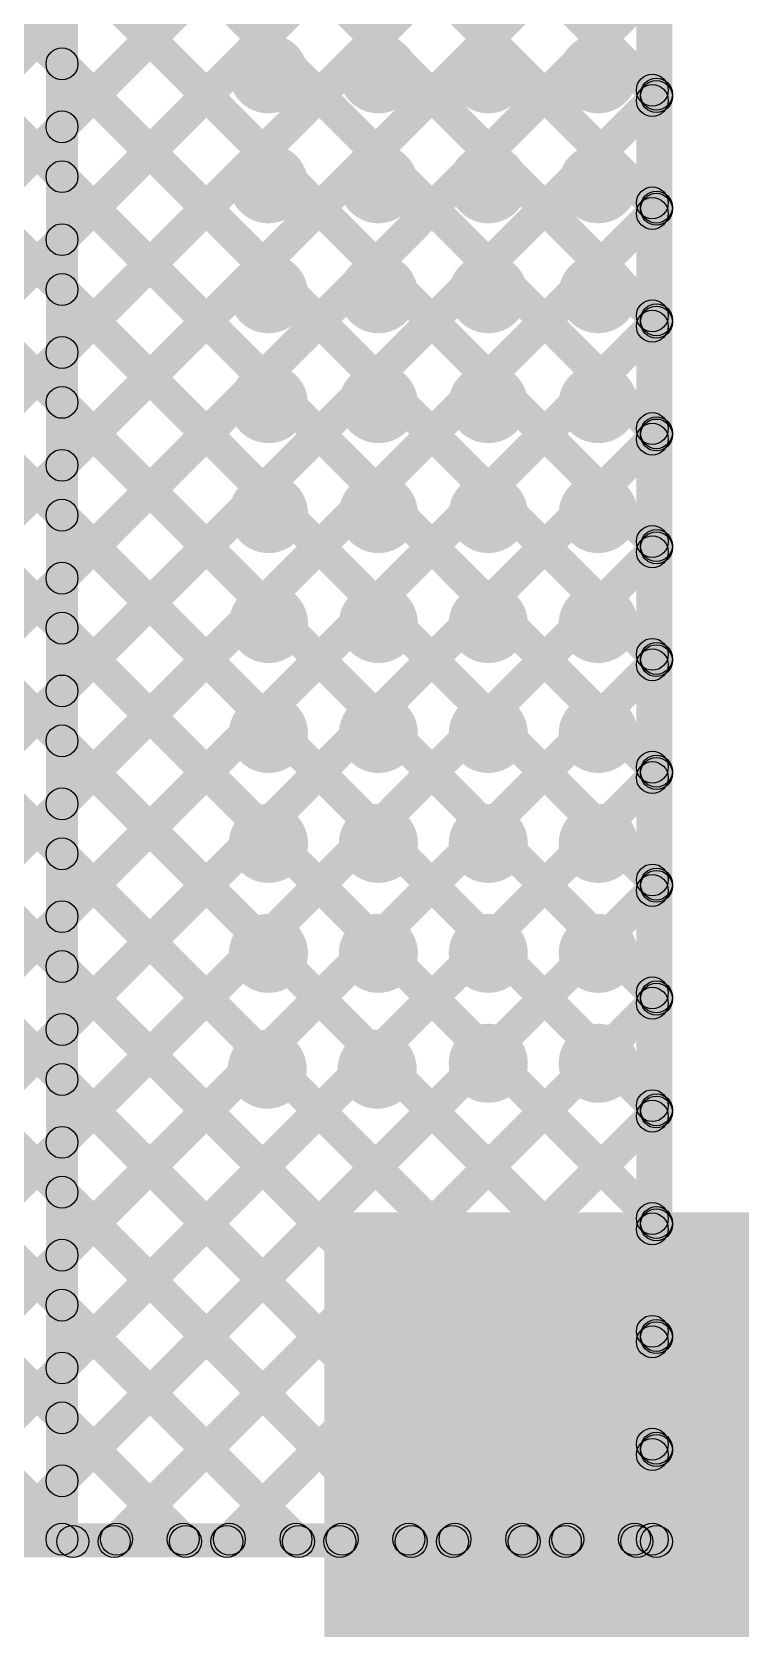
# Model space of a CAD drawing. Header units: millimetres. Extents: x -0.28 to 3.03, y -0.05 to 3.12.
# Drawn here: x 2.5525 to 2.7322, y 0.0264 to 0.4287 of the extents above; entities that cross this region are included whole.
import ezdxf

# ---------------------------------------------------------------- set-up
doc = ezdxf.new("R2010")
doc.units = ezdxf.units.MM
doc.header["$MEASUREMENT"] = 0
for name, color, linetype in [('BottomLayer', 5, 'Continuous'), ('BottomSolder', 6, 'Continuous'), ('PadHoleLayer', 156, 'Continuous'), ('TopLayer', 1, 'Continuous'), ('TopSolder', 216, 'Continuous'), ('ViaHoleLayer', 16, 'Continuous')]:
    doc.layers.add(name, color=color, linetype=linetype)

msp = doc.modelspace()

# ---------------------------------------------------------------- hatches: boundary and pattern name
at = {"layer": 'BottomLayer'}
for points in [[(2.712, 0.0509), (2.704, 0.0509), (2.704, 3.09961), (2.712, 3.09961)], [(2.564, 0.0509), (2.556, 0.0509), (2.556, 0.907), (2.564, 0.907)], [(2.55717, 0.55929), (2.56283, 0.56495), (2.71083, 0.41695), (2.70517, 0.41129)], [(2.56283, 0.4021), (2.55717, 0.40776), (2.70517, 0.55576), (2.71083, 0.5501)], [(2.55717, 0.53101), (2.56283, 0.53667), (2.71083, 0.38866), (2.70517, 0.38301)], [(2.56283, 0.37382), (2.55717, 0.37947), (2.70517, 0.52747), (2.71083, 0.52182)], [(2.55717, 0.50272), (2.56283, 0.50838), (2.71083, 0.36038), (2.70517, 0.35472)], [(2.56283, 0.34553), (2.55717, 0.35119), (2.70517, 0.49919), (2.71083, 0.49353)], [(2.55717, 0.47444), (2.56283, 0.4801), (2.71083, 0.3321), (2.70517, 0.32644)], [(2.56283, 0.31725), (2.55717, 0.3229), (2.70517, 0.4709), (2.71083, 0.46525)], [(2.55717, 0.44616), (2.56283, 0.45181), (2.71083, 0.30381), (2.70517, 0.29815)], [(2.56283, 0.28896), (2.55717, 0.29462), (2.70517, 0.44262), (2.71083, 0.43696)], [(2.55717, 0.41787), (2.56283, 0.42353), (2.71083, 0.27553), (2.70517, 0.26987)], [(2.56283, 0.26068), (2.55717, 0.26633), (2.70517, 0.41434), (2.71083, 0.40868)], [(2.55717, 0.38959), (2.56283, 0.39524), (2.71083, 0.24724), (2.70517, 0.24159)], [(2.56283, 0.23239), (2.55717, 0.23805), (2.70517, 0.38605), (2.71083, 0.38039)], [(2.55717, 0.3613), (2.56283, 0.36696), (2.71083, 0.21896), (2.70517, 0.2133)], [(2.56283, 0.20411), (2.55717, 0.20977), (2.70517, 0.35777), (2.71083, 0.35211)], [(2.55717, 0.33302), (2.56283, 0.33867), (2.71083, 0.19067), (2.70517, 0.18502)], [(2.56283, 0.17583), (2.55717, 0.18148), (2.70517, 0.32948), (2.71083, 0.32383)], [(2.55717, 0.30473), (2.56283, 0.31039), (2.71083, 0.16239), (2.70517, 0.15673)], [(2.56283, 0.14754), (2.55717, 0.1532), (2.70517, 0.3012), (2.71083, 0.29554)], [(2.55717, 0.27645), (2.56283, 0.28211), (2.71083, 0.13411), (2.70517, 0.12845)], [(2.56283, 0.11926), (2.55717, 0.12491), (2.70517, 0.27291), (2.71083, 0.26726)], [(2.55717, 0.24817), (2.56283, 0.25382), (2.71083, 0.10582), (2.70517, 0.10016)], [(2.56283, 0.09097), (2.55717, 0.09663), (2.70517, 0.24463), (2.71083, 0.23897)], [(2.55717, 0.21988), (2.56283, 0.22554), (2.71083, 0.07754), (2.70517, 0.07188)], [(2.56283, 0.06269), (2.55717, 0.06834), (2.70517, 0.21635), (2.71083, 0.21069)], [(2.55717, 0.1916), (2.56283, 0.19725), (2.70635, 0.05373), (2.70069, 0.04808)], [(2.5765, 0.04808), (2.57084, 0.05373), (2.70517, 0.18806), (2.71083, 0.1824)], [(2.55717, 0.16331), (2.56283, 0.16897), (2.67807, 0.05373), (2.67241, 0.04808)], [(2.60479, 0.04808), (2.59913, 0.05373), (2.70517, 0.15978), (2.71083, 0.15412)], [(2.55717, 0.13503), (2.56283, 0.14069), (2.64978, 0.05373), (2.64413, 0.04808)], [(2.63307, 0.04808), (2.62741, 0.05373), (2.70517, 0.13149), (2.71083, 0.12584)], [(2.72821, 0.03039), (2.62979, 0.03039), (2.62979, 0.12882), (2.72821, 0.12882)], [(2.55717, 0.10675), (2.56283, 0.1124), (2.6215, 0.05373), (2.61584, 0.04808)], [(2.66135, 0.04808), (2.6557, 0.05373), (2.70517, 0.10321), (2.71083, 0.09755)], [(2.55717, 0.07846), (2.56283, 0.08412), (2.59321, 0.05373), (2.58756, 0.04808)], [(2.68964, 0.04808), (2.68398, 0.05373), (2.70517, 0.07492), (2.71083, 0.06927)], [(2.56, 0.0469), (2.56, 0.0549), (2.708, 0.0549), (2.708, 0.0469)]]:
    msp.add_hatch(color=5, dxfattribs=at).paths.add_polyline_path(points)
h = msp.add_hatch(color=5, dxfattribs=at)
edge = h.paths.add_edge_path()
edge.add_arc((2.61176, 0.41821), 0.00886, 0, 360)
h = msp.add_hatch(color=5, dxfattribs=at)
edge = h.paths.add_edge_path()
edge.add_arc((2.63932, 0.41821), 0.00886, 0, 360)
h = msp.add_hatch(color=5, dxfattribs=at)
edge = h.paths.add_edge_path()
edge.add_arc((2.66687, 0.41821), 0.00886, 0, 360)
h = msp.add_hatch(color=5, dxfattribs=at)
edge = h.paths.add_edge_path()
edge.add_arc((2.69443, 0.41821), 0.00886, 0, 360)
h = msp.add_hatch(color=5, dxfattribs=at)
edge = h.paths.add_edge_path()
edge.add_arc((2.56, 0.4207), 0.004, 0, 360)
h = msp.add_hatch(color=5, dxfattribs=at)
edge = h.paths.add_edge_path()
edge.add_arc((2.708, 0.41412), 0.004, 0, 360)
h = msp.add_hatch(color=5, dxfattribs=at)
edge = h.paths.add_edge_path()
edge.add_arc((2.708, 0.41151), 0.004, 0, 360)
h = msp.add_hatch(color=5, dxfattribs=at)
edge = h.paths.add_edge_path()
edge.add_arc((2.56, 0.40493), 0.004, 0, 360)
h = msp.add_hatch(color=5, dxfattribs=at)
edge = h.paths.add_edge_path()
edge.add_arc((2.61176, 0.39065), 0.00886, 0, 360)
h = msp.add_hatch(color=5, dxfattribs=at)
edge = h.paths.add_edge_path()
edge.add_arc((2.63932, 0.39065), 0.00886, 0, 360)
h = msp.add_hatch(color=5, dxfattribs=at)
edge = h.paths.add_edge_path()
edge.add_arc((2.66687, 0.39065), 0.00886, 0, 360)
h = msp.add_hatch(color=5, dxfattribs=at)
edge = h.paths.add_edge_path()
edge.add_arc((2.69443, 0.39065), 0.00886, 0, 360)
h = msp.add_hatch(color=5, dxfattribs=at)
edge = h.paths.add_edge_path()
edge.add_arc((2.56, 0.39242), 0.004, 0, 360)
h = msp.add_hatch(color=5, dxfattribs=at)
edge = h.paths.add_edge_path()
edge.add_arc((2.708, 0.38584), 0.004, 0, 360)
h = msp.add_hatch(color=5, dxfattribs=at)
edge = h.paths.add_edge_path()
edge.add_arc((2.708, 0.38322), 0.004, 0, 360)
h = msp.add_hatch(color=5, dxfattribs=at)
edge = h.paths.add_edge_path()
edge.add_arc((2.56, 0.37664), 0.004, 0, 360)
h = msp.add_hatch(color=5, dxfattribs=at)
edge = h.paths.add_edge_path()
edge.add_arc((2.61176, 0.36309), 0.00886, 0, 360)
h = msp.add_hatch(color=5, dxfattribs=at)
edge = h.paths.add_edge_path()
edge.add_arc((2.63932, 0.36309), 0.00886, 0, 360)
h = msp.add_hatch(color=5, dxfattribs=at)
edge = h.paths.add_edge_path()
edge.add_arc((2.66687, 0.36309), 0.00886, 0, 360)
h = msp.add_hatch(color=5, dxfattribs=at)
edge = h.paths.add_edge_path()
edge.add_arc((2.69443, 0.36309), 0.00886, 0, 360)
h = msp.add_hatch(color=5, dxfattribs=at)
edge = h.paths.add_edge_path()
edge.add_arc((2.56, 0.36413), 0.004, 0, 360)
h = msp.add_hatch(color=5, dxfattribs=at)
edge = h.paths.add_edge_path()
edge.add_arc((2.708, 0.35755), 0.004, 0, 360)
h = msp.add_hatch(color=5, dxfattribs=at)
edge = h.paths.add_edge_path()
edge.add_arc((2.708, 0.35494), 0.004, 0, 360)
h = msp.add_hatch(color=5, dxfattribs=at)
edge = h.paths.add_edge_path()
edge.add_arc((2.56, 0.34836), 0.004, 0, 360)
h = msp.add_hatch(color=5, dxfattribs=at)
edge = h.paths.add_edge_path()
edge.add_arc((2.61176, 0.33554), 0.00886, 0, 360)
h = msp.add_hatch(color=5, dxfattribs=at)
edge = h.paths.add_edge_path()
edge.add_arc((2.63932, 0.33554), 0.00886, 0, 360)
h = msp.add_hatch(color=5, dxfattribs=at)
edge = h.paths.add_edge_path()
edge.add_arc((2.66687, 0.33554), 0.00886, 0, 360)
h = msp.add_hatch(color=5, dxfattribs=at)
edge = h.paths.add_edge_path()
edge.add_arc((2.69443, 0.33554), 0.00886, 0, 360)
h = msp.add_hatch(color=5, dxfattribs=at)
edge = h.paths.add_edge_path()
edge.add_arc((2.56, 0.33585), 0.004, 0, 360)
h = msp.add_hatch(color=5, dxfattribs=at)
edge = h.paths.add_edge_path()
edge.add_arc((2.708, 0.32927), 0.004, 0, 360)
h = msp.add_hatch(color=5, dxfattribs=at)
edge = h.paths.add_edge_path()
edge.add_arc((2.708, 0.32665), 0.004, 0, 360)
h = msp.add_hatch(color=5, dxfattribs=at)
edge = h.paths.add_edge_path()
edge.add_arc((2.56, 0.32007), 0.004, 0, 360)
h = msp.add_hatch(color=5, dxfattribs=at)
edge = h.paths.add_edge_path()
edge.add_arc((2.61176, 0.30798), 0.00886, 0, 360)
h = msp.add_hatch(color=5, dxfattribs=at)
edge = h.paths.add_edge_path()
edge.add_arc((2.63932, 0.30798), 0.00886, 0, 360)
h = msp.add_hatch(color=5, dxfattribs=at)
edge = h.paths.add_edge_path()
edge.add_arc((2.66687, 0.30798), 0.00886, 0, 360)
h = msp.add_hatch(color=5, dxfattribs=at)
edge = h.paths.add_edge_path()
edge.add_arc((2.69443, 0.30798), 0.00886, 0, 360)
h = msp.add_hatch(color=5, dxfattribs=at)
edge = h.paths.add_edge_path()
edge.add_arc((2.56, 0.30756), 0.004, 0, 360)
h = msp.add_hatch(color=5, dxfattribs=at)
edge = h.paths.add_edge_path()
edge.add_arc((2.708, 0.30098), 0.004, 0, 360)
h = msp.add_hatch(color=5, dxfattribs=at)
edge = h.paths.add_edge_path()
edge.add_arc((2.708, 0.29837), 0.004, 0, 360)
h = msp.add_hatch(color=5, dxfattribs=at)
edge = h.paths.add_edge_path()
edge.add_arc((2.56, 0.29179), 0.004, 0, 360)
h = msp.add_hatch(color=5, dxfattribs=at)
edge = h.paths.add_edge_path()
edge.add_arc((2.61176, 0.28042), 0.00886, 0, 360)
h = msp.add_hatch(color=5, dxfattribs=at)
edge = h.paths.add_edge_path()
edge.add_arc((2.63932, 0.28042), 0.00886, 0, 360)
h = msp.add_hatch(color=5, dxfattribs=at)
edge = h.paths.add_edge_path()
edge.add_arc((2.66687, 0.28042), 0.00886, 0, 360)
h = msp.add_hatch(color=5, dxfattribs=at)
edge = h.paths.add_edge_path()
edge.add_arc((2.69443, 0.28042), 0.00886, 0, 360)
h = msp.add_hatch(color=5, dxfattribs=at)
edge = h.paths.add_edge_path()
edge.add_arc((2.56, 0.27928), 0.004, 0, 360)
h = msp.add_hatch(color=5, dxfattribs=at)
edge = h.paths.add_edge_path()
edge.add_arc((2.708, 0.2727), 0.004, 0, 360)
h = msp.add_hatch(color=5, dxfattribs=at)
edge = h.paths.add_edge_path()
edge.add_arc((2.708, 0.27009), 0.004, 0, 360)
h = msp.add_hatch(color=5, dxfattribs=at)
edge = h.paths.add_edge_path()
edge.add_arc((2.56, 0.26351), 0.004, 0, 360)
h = msp.add_hatch(color=5, dxfattribs=at)
edge = h.paths.add_edge_path()
edge.add_arc((2.61176, 0.25286), 0.00886, 0, 360)
h = msp.add_hatch(color=5, dxfattribs=at)
edge = h.paths.add_edge_path()
edge.add_arc((2.63932, 0.25286), 0.00886, 0, 360)
h = msp.add_hatch(color=5, dxfattribs=at)
edge = h.paths.add_edge_path()
edge.add_arc((2.66687, 0.25286), 0.00886, 0, 360)
h = msp.add_hatch(color=5, dxfattribs=at)
edge = h.paths.add_edge_path()
edge.add_arc((2.69443, 0.25286), 0.00886, 0, 360)
h = msp.add_hatch(color=5, dxfattribs=at)
edge = h.paths.add_edge_path()
edge.add_arc((2.56, 0.25099), 0.004, 0, 360)
h = msp.add_hatch(color=5, dxfattribs=at)
edge = h.paths.add_edge_path()
edge.add_arc((2.708, 0.24441), 0.004, 0, 360)
h = msp.add_hatch(color=5, dxfattribs=at)
edge = h.paths.add_edge_path()
edge.add_arc((2.708, 0.2418), 0.004, 0, 360)
h = msp.add_hatch(color=5, dxfattribs=at)
edge = h.paths.add_edge_path()
edge.add_arc((2.56, 0.23522), 0.004, 0, 360)
h = msp.add_hatch(color=5, dxfattribs=at)
edge = h.paths.add_edge_path()
edge.add_arc((2.61176, 0.2253), 0.00886, 0, 360)
h = msp.add_hatch(color=5, dxfattribs=at)
edge = h.paths.add_edge_path()
edge.add_arc((2.63932, 0.2253), 0.00886, 0, 360)
h = msp.add_hatch(color=5, dxfattribs=at)
edge = h.paths.add_edge_path()
edge.add_arc((2.66687, 0.2253), 0.00886, 0, 360)
h = msp.add_hatch(color=5, dxfattribs=at)
edge = h.paths.add_edge_path()
edge.add_arc((2.69443, 0.2253), 0.00886, 0, 360)
h = msp.add_hatch(color=5, dxfattribs=at)
edge = h.paths.add_edge_path()
edge.add_arc((2.56, 0.22271), 0.004, 0, 360)
h = msp.add_hatch(color=5, dxfattribs=at)
edge = h.paths.add_edge_path()
edge.add_arc((2.708, 0.21613), 0.004, 0, 360)
h = msp.add_hatch(color=5, dxfattribs=at)
edge = h.paths.add_edge_path()
edge.add_arc((2.708, 0.21352), 0.004, 0, 360)
h = msp.add_hatch(color=5, dxfattribs=at)
edge = h.paths.add_edge_path()
edge.add_arc((2.56, 0.20694), 0.004, 0, 360)
h = msp.add_hatch(color=5, dxfattribs=at)
edge = h.paths.add_edge_path()
edge.add_arc((2.61176, 0.19774), 0.00886, 0, 360)
h = msp.add_hatch(color=5, dxfattribs=at)
edge = h.paths.add_edge_path()
edge.add_arc((2.63932, 0.19774), 0.00886, 0, 360)
h = msp.add_hatch(color=5, dxfattribs=at)
edge = h.paths.add_edge_path()
edge.add_arc((2.66687, 0.19774), 0.00886, 0, 360)
h = msp.add_hatch(color=5, dxfattribs=at)
edge = h.paths.add_edge_path()
edge.add_arc((2.69443, 0.19774), 0.00886, 0, 360)
h = msp.add_hatch(color=5, dxfattribs=at)
edge = h.paths.add_edge_path()
edge.add_arc((2.56, 0.19442), 0.004, 0, 360)
h = msp.add_hatch(color=5, dxfattribs=at)
edge = h.paths.add_edge_path()
edge.add_arc((2.708, 0.18785), 0.004, 0, 360)
h = msp.add_hatch(color=5, dxfattribs=at)
edge = h.paths.add_edge_path()
edge.add_arc((2.708, 0.18523), 0.004, 0, 360)
h = msp.add_hatch(color=5, dxfattribs=at)
edge = h.paths.add_edge_path()
edge.add_arc((2.56, 0.17865), 0.004, 0, 360)
h = msp.add_hatch(color=5, dxfattribs=at)
edge = h.paths.add_edge_path()
edge.add_arc((2.61146, 0.1687), 0.00886, 0, 360)
h = msp.add_hatch(color=5, dxfattribs=at)
edge = h.paths.add_edge_path()
edge.add_arc((2.63902, 0.1687), 0.00886, 0, 360)
h = msp.add_hatch(color=5, dxfattribs=at)
edge = h.paths.add_edge_path()
edge.add_arc((2.66687, 0.17018), 0.00886, 0, 360)
h = msp.add_hatch(color=5, dxfattribs=at)
edge = h.paths.add_edge_path()
edge.add_arc((2.69443, 0.17018), 0.00886, 0, 360)
h = msp.add_hatch(color=5, dxfattribs=at)
edge = h.paths.add_edge_path()
edge.add_arc((2.56, 0.16614), 0.004, 0, 360)
h = msp.add_hatch(color=5, dxfattribs=at)
edge = h.paths.add_edge_path()
edge.add_arc((2.708, 0.15956), 0.004, 0, 360)
h = msp.add_hatch(color=5, dxfattribs=at)
edge = h.paths.add_edge_path()
edge.add_arc((2.708, 0.15695), 0.004, 0, 360)
h = msp.add_hatch(color=5, dxfattribs=at)
edge = h.paths.add_edge_path()
edge.add_arc((2.56, 0.15037), 0.004, 0, 360)
h = msp.add_hatch(color=5, dxfattribs=at)
edge = h.paths.add_edge_path()
edge.add_arc((2.56, 0.13786), 0.004, 0, 360)
h = msp.add_hatch(color=5, dxfattribs=at)
edge = h.paths.add_edge_path()
edge.add_arc((2.708, 0.13128), 0.004, 0, 360)
h = msp.add_hatch(color=5, dxfattribs=at)
edge = h.paths.add_edge_path()
edge.add_arc((2.708, 0.12866), 0.004, 0, 360)
h = msp.add_hatch(color=5, dxfattribs=at)
edge = h.paths.add_edge_path()
edge.add_arc((2.56, 0.12208), 0.004, 0, 360)
h = msp.add_hatch(color=5, dxfattribs=at)
edge = h.paths.add_edge_path()
edge.add_arc((2.56, 0.10957), 0.004, 0, 360)
h = msp.add_hatch(color=5, dxfattribs=at)
edge = h.paths.add_edge_path()
edge.add_arc((2.708, 0.10299), 0.004, 0, 360)
h = msp.add_hatch(color=5, dxfattribs=at)
edge = h.paths.add_edge_path()
edge.add_arc((2.708, 0.10038), 0.004, 0, 360)
h = msp.add_hatch(color=5, dxfattribs=at)
edge = h.paths.add_edge_path()
edge.add_arc((2.56, 0.0938), 0.004, 0, 360)
h = msp.add_hatch(color=5, dxfattribs=at)
edge = h.paths.add_edge_path()
edge.add_arc((2.56, 0.08129), 0.004, 0, 360)
h = msp.add_hatch(color=5, dxfattribs=at)
edge = h.paths.add_edge_path()
edge.add_arc((2.708, 0.07471), 0.004, 0, 360)
h = msp.add_hatch(color=5, dxfattribs=at)
edge = h.paths.add_edge_path()
edge.add_arc((2.708, 0.0721), 0.004, 0, 360)
h = msp.add_hatch(color=5, dxfattribs=at)
edge = h.paths.add_edge_path()
edge.add_arc((2.56, 0.06552), 0.004, 0, 360)
h = msp.add_hatch(color=5, dxfattribs=at)
edge = h.paths.add_edge_path()
edge.add_arc((2.56, 0.0509), 0.004, 0, 360)
h = msp.add_hatch(color=5, dxfattribs=at)
edge = h.paths.add_edge_path()
edge.add_arc((2.56, 0.0509), 0.004, 0, 360)
h = msp.add_hatch(color=5, dxfattribs=at)
edge = h.paths.add_edge_path()
edge.add_arc((2.57367, 0.0509), 0.004, 0, 360)
h = msp.add_hatch(color=5, dxfattribs=at)
edge = h.paths.add_edge_path()
edge.add_arc((2.59039, 0.0509), 0.004, 0, 360)
h = msp.add_hatch(color=5, dxfattribs=at)
edge = h.paths.add_edge_path()
edge.add_arc((2.60196, 0.0509), 0.004, 0, 360)
h = msp.add_hatch(color=5, dxfattribs=at)
edge = h.paths.add_edge_path()
edge.add_arc((2.61867, 0.0509), 0.004, 0, 360)
h = msp.add_hatch(color=5, dxfattribs=at)
edge = h.paths.add_edge_path()
edge.add_arc((2.63024, 0.0509), 0.004, 0, 360)
h = msp.add_hatch(color=5, dxfattribs=at)
edge = h.paths.add_edge_path()
edge.add_arc((2.64695, 0.0509), 0.004, 0, 360)
h = msp.add_hatch(color=5, dxfattribs=at)
edge = h.paths.add_edge_path()
edge.add_arc((2.65853, 0.0509), 0.004, 0, 360)
h = msp.add_hatch(color=5, dxfattribs=at)
edge = h.paths.add_edge_path()
edge.add_arc((2.67524, 0.0509), 0.004, 0, 360)
h = msp.add_hatch(color=5, dxfattribs=at)
edge = h.paths.add_edge_path()
edge.add_arc((2.68681, 0.0509), 0.004, 0, 360)
h = msp.add_hatch(color=5, dxfattribs=at)
edge = h.paths.add_edge_path()
edge.add_arc((2.70352, 0.0509), 0.004, 0, 360)
h = msp.add_hatch(color=5, dxfattribs=at)
edge = h.paths.add_edge_path()
edge.add_arc((2.708, 0.0509), 0.004, 0, 360)
h = msp.add_hatch(color=5, dxfattribs=at)
edge = h.paths.add_edge_path()
edge.add_arc((2.708, 0.0509), 0.004, 0, 360)
at = {"layer": 'BottomSolder'}
h = msp.add_hatch(color=6, dxfattribs=at)
edge = h.paths.add_edge_path()
edge.add_arc((2.61176, 0.41821), 0.00991, 0, 360)
h = msp.add_hatch(color=6, dxfattribs=at)
edge = h.paths.add_edge_path()
edge.add_arc((2.63932, 0.41821), 0.00991, 0, 360)
h = msp.add_hatch(color=6, dxfattribs=at)
edge = h.paths.add_edge_path()
edge.add_arc((2.66687, 0.41821), 0.00991, 0, 360)
h = msp.add_hatch(color=6, dxfattribs=at)
edge = h.paths.add_edge_path()
edge.add_arc((2.69443, 0.41821), 0.00991, 0, 360)
h = msp.add_hatch(color=6, dxfattribs=at)
edge = h.paths.add_edge_path()
edge.add_arc((2.61176, 0.39065), 0.00991, 0, 360)
h = msp.add_hatch(color=6, dxfattribs=at)
edge = h.paths.add_edge_path()
edge.add_arc((2.63932, 0.39065), 0.00991, 0, 360)
h = msp.add_hatch(color=6, dxfattribs=at)
edge = h.paths.add_edge_path()
edge.add_arc((2.66687, 0.39065), 0.00991, 0, 360)
h = msp.add_hatch(color=6, dxfattribs=at)
edge = h.paths.add_edge_path()
edge.add_arc((2.69443, 0.39065), 0.00991, 0, 360)
h = msp.add_hatch(color=6, dxfattribs=at)
edge = h.paths.add_edge_path()
edge.add_arc((2.61176, 0.36309), 0.00991, 0, 360)
h = msp.add_hatch(color=6, dxfattribs=at)
edge = h.paths.add_edge_path()
edge.add_arc((2.63932, 0.36309), 0.00991, 0, 360)
h = msp.add_hatch(color=6, dxfattribs=at)
edge = h.paths.add_edge_path()
edge.add_arc((2.66687, 0.36309), 0.00991, 0, 360)
h = msp.add_hatch(color=6, dxfattribs=at)
edge = h.paths.add_edge_path()
edge.add_arc((2.69443, 0.36309), 0.00991, 0, 360)
h = msp.add_hatch(color=6, dxfattribs=at)
edge = h.paths.add_edge_path()
edge.add_arc((2.61176, 0.33554), 0.00991, 0, 360)
h = msp.add_hatch(color=6, dxfattribs=at)
edge = h.paths.add_edge_path()
edge.add_arc((2.63932, 0.33554), 0.00991, 0, 360)
h = msp.add_hatch(color=6, dxfattribs=at)
edge = h.paths.add_edge_path()
edge.add_arc((2.66687, 0.33554), 0.00991, 0, 360)
h = msp.add_hatch(color=6, dxfattribs=at)
edge = h.paths.add_edge_path()
edge.add_arc((2.69443, 0.33554), 0.00991, 0, 360)
h = msp.add_hatch(color=6, dxfattribs=at)
edge = h.paths.add_edge_path()
edge.add_arc((2.61176, 0.30798), 0.00991, 0, 360)
h = msp.add_hatch(color=6, dxfattribs=at)
edge = h.paths.add_edge_path()
edge.add_arc((2.63932, 0.30798), 0.00991, 0, 360)
h = msp.add_hatch(color=6, dxfattribs=at)
edge = h.paths.add_edge_path()
edge.add_arc((2.66687, 0.30798), 0.00991, 0, 360)
h = msp.add_hatch(color=6, dxfattribs=at)
edge = h.paths.add_edge_path()
edge.add_arc((2.69443, 0.30798), 0.00991, 0, 360)
h = msp.add_hatch(color=6, dxfattribs=at)
edge = h.paths.add_edge_path()
edge.add_arc((2.61176, 0.28042), 0.00991, 0, 360)
h = msp.add_hatch(color=6, dxfattribs=at)
edge = h.paths.add_edge_path()
edge.add_arc((2.63932, 0.28042), 0.00991, 0, 360)
h = msp.add_hatch(color=6, dxfattribs=at)
edge = h.paths.add_edge_path()
edge.add_arc((2.66687, 0.28042), 0.00991, 0, 360)
h = msp.add_hatch(color=6, dxfattribs=at)
edge = h.paths.add_edge_path()
edge.add_arc((2.69443, 0.28042), 0.00991, 0, 360)
h = msp.add_hatch(color=6, dxfattribs=at)
edge = h.paths.add_edge_path()
edge.add_arc((2.61176, 0.25286), 0.00991, 0, 360)
h = msp.add_hatch(color=6, dxfattribs=at)
edge = h.paths.add_edge_path()
edge.add_arc((2.63932, 0.25286), 0.00991, 0, 360)
h = msp.add_hatch(color=6, dxfattribs=at)
edge = h.paths.add_edge_path()
edge.add_arc((2.66687, 0.25286), 0.00991, 0, 360)
h = msp.add_hatch(color=6, dxfattribs=at)
edge = h.paths.add_edge_path()
edge.add_arc((2.69443, 0.25286), 0.00991, 0, 360)
h = msp.add_hatch(color=6, dxfattribs=at)
edge = h.paths.add_edge_path()
edge.add_arc((2.61176, 0.2253), 0.00991, 0, 360)
h = msp.add_hatch(color=6, dxfattribs=at)
edge = h.paths.add_edge_path()
edge.add_arc((2.63932, 0.2253), 0.00991, 0, 360)
h = msp.add_hatch(color=6, dxfattribs=at)
edge = h.paths.add_edge_path()
edge.add_arc((2.66687, 0.2253), 0.00991, 0, 360)
h = msp.add_hatch(color=6, dxfattribs=at)
edge = h.paths.add_edge_path()
edge.add_arc((2.69443, 0.2253), 0.00991, 0, 360)
h = msp.add_hatch(color=6, dxfattribs=at)
edge = h.paths.add_edge_path()
edge.add_arc((2.61176, 0.19774), 0.00991, 0, 360)
h = msp.add_hatch(color=6, dxfattribs=at)
edge = h.paths.add_edge_path()
edge.add_arc((2.63932, 0.19774), 0.00991, 0, 360)
h = msp.add_hatch(color=6, dxfattribs=at)
edge = h.paths.add_edge_path()
edge.add_arc((2.66687, 0.19774), 0.00991, 0, 360)
h = msp.add_hatch(color=6, dxfattribs=at)
edge = h.paths.add_edge_path()
edge.add_arc((2.69443, 0.19774), 0.00991, 0, 360)
h = msp.add_hatch(color=6, dxfattribs=at)
edge = h.paths.add_edge_path()
edge.add_arc((2.61146, 0.1687), 0.00991, 0, 360)
h = msp.add_hatch(color=6, dxfattribs=at)
edge = h.paths.add_edge_path()
edge.add_arc((2.63902, 0.1687), 0.00991, 0, 360)
h = msp.add_hatch(color=6, dxfattribs=at)
edge = h.paths.add_edge_path()
edge.add_arc((2.66687, 0.17018), 0.00991, 0, 360)
h = msp.add_hatch(color=6, dxfattribs=at)
edge = h.paths.add_edge_path()
edge.add_arc((2.69443, 0.17018), 0.00991, 0, 360)
msp.add_hatch(color=6, dxfattribs=at).paths.add_polyline_path([(2.73221, 0.02639), (2.62579, 0.02639), (2.62579, 0.13282), (2.73221, 0.13282)])
at = {"layer": 'PadHoleLayer'}
h = msp.add_hatch(color=156, dxfattribs=at)
edge = h.paths.add_edge_path()
edge.add_arc((2.679, 0.07961), 0.04528, 0, 360)
at = {"layer": 'TopLayer'}
for points in [[(2.70502, 3.099), (2.71302, 3.099), (2.71302, 0.0503), (2.70502, 0.0503)], [(2.25517, 0.80472), (2.26083, 0.81038), (2.71185, 0.35936), (2.7062, 0.3537)], [(2.29851, 0.78967), (2.30417, 0.79533), (2.71185, 0.38764), (2.7062, 0.38198)], [(2.32929, 0.78717), (2.33495, 0.79283), (2.71185, 0.41592), (2.7062, 0.41027)], [(2.25517, 0.77644), (2.26083, 0.7821), (2.71185, 0.33107), (2.7062, 0.32542)], [(2.03417, 0.77117), (2.03982, 0.77683), (2.71185, 0.1048), (2.7062, 0.09914)], [(2.06245, 0.77117), (2.06811, 0.77683), (2.71185, 0.13308), (2.7062, 0.12742)], [(2.09073, 0.77117), (2.09639, 0.77683), (2.71185, 0.16137), (2.7062, 0.15571)], [(2.02541, 0.75165), (2.03106, 0.7573), (2.71185, 0.07651), (2.7062, 0.07086)], [(2.25517, 0.74816), (2.26083, 0.75381), (2.71185, 0.30279), (2.7062, 0.29713)], [(2.01417, 0.7346), (2.01983, 0.74025), (2.70695, 0.05313), (2.7013, 0.04747)], [(1.90496, 0.73067), (1.91062, 0.73633), (2.59382, 0.05313), (2.58816, 0.04747)], [(1.93325, 0.73067), (1.9389, 0.73633), (2.6221, 0.05313), (2.61645, 0.04747)], [(1.96153, 0.73067), (1.96719, 0.73633), (2.65039, 0.05313), (2.64473, 0.04747)], [(1.98981, 0.73067), (1.99547, 0.73633), (2.67867, 0.05313), (2.67302, 0.04747)], [(2.16078, 0.72941), (2.16643, 0.73507), (2.71185, 0.18965), (2.7062, 0.18399)], [(2.18906, 0.72941), (2.19472, 0.73507), (2.71185, 0.21793), (2.7062, 0.21228)], [(2.22059, 0.72617), (2.22624, 0.73183), (2.71185, 0.24622), (2.7062, 0.24056)], [(2.24887, 0.72617), (2.25453, 0.73183), (2.71185, 0.2745), (2.7062, 0.26885)], [(2.17992, 0.04747), (2.17426, 0.05313), (2.7062, 0.58507), (2.71185, 0.57941)], [(2.05516, 0.55219), (2.06082, 0.55784), (2.56554, 0.05313), (2.55988, 0.04747)], [(2.2082, 0.04747), (2.20254, 0.05313), (2.7062, 0.55678), (2.71185, 0.55112)], [(2.23648, 0.04747), (2.23083, 0.05313), (2.7062, 0.5285), (2.71185, 0.52284)], [(2.26477, 0.04747), (2.25911, 0.05313), (2.7062, 0.50021), (2.71185, 0.49456)], [(2.29305, 0.04747), (2.2874, 0.05313), (2.7062, 0.47193), (2.71185, 0.46627)], [(2.32134, 0.04747), (2.31568, 0.05313), (2.7062, 0.44364), (2.71185, 0.43799)], [(2.34962, 0.04747), (2.34396, 0.05313), (2.7062, 0.41536), (2.71185, 0.4097)], [(2.37791, 0.04747), (2.37225, 0.05313), (2.7062, 0.38708), (2.71185, 0.38142)], [(2.40619, 0.04747), (2.40053, 0.05313), (2.7062, 0.35879), (2.71185, 0.35313)], [(2.43447, 0.04747), (2.42882, 0.05313), (2.7062, 0.33051), (2.71185, 0.32485)], [(2.46276, 0.04747), (2.4571, 0.05313), (2.7062, 0.30222), (2.71185, 0.29657)], [(2.49104, 0.04747), (2.48539, 0.05313), (2.7062, 0.27394), (2.71185, 0.26828)], [(2.51933, 0.04747), (2.51367, 0.05313), (2.7062, 0.24565), (2.71185, 0.24)], [(2.54761, 0.04747), (2.54195, 0.05313), (2.7062, 0.21737), (2.71185, 0.21171)], [(2.5759, 0.04747), (2.57024, 0.05313), (2.7062, 0.18908), (2.71185, 0.18343)], [(2.60418, 0.04747), (2.59852, 0.05313), (2.7062, 0.1608), (2.71185, 0.15514)], [(2.63246, 0.04747), (2.62681, 0.05313), (2.7062, 0.13252), (2.71185, 0.12686)], [(2.72821, 0.03039), (2.62979, 0.03039), (2.62979, 0.12882), (2.72821, 0.12882)], [(2.66075, 0.04747), (2.65509, 0.05313), (2.7062, 0.10423), (2.71185, 0.09858)], [(2.68903, 0.04747), (2.68338, 0.05313), (2.7062, 0.07595), (2.71185, 0.07029)], [(0.73847, 0.0463), (0.73847, 0.0543), (2.70902, 0.0543), (2.70902, 0.0463)]]:
    msp.add_hatch(color=1, dxfattribs=at).paths.add_polyline_path(points)
h = msp.add_hatch(color=1, dxfattribs=at)
edge = h.paths.add_edge_path()
edge.add_arc((2.61176, 0.41821), 0.00886, 0, 360)
h = msp.add_hatch(color=1, dxfattribs=at)
edge = h.paths.add_edge_path()
edge.add_arc((2.63932, 0.41821), 0.00886, 0, 360)
h = msp.add_hatch(color=1, dxfattribs=at)
edge = h.paths.add_edge_path()
edge.add_arc((2.66687, 0.41821), 0.00886, 0, 360)
h = msp.add_hatch(color=1, dxfattribs=at)
edge = h.paths.add_edge_path()
edge.add_arc((2.69443, 0.41821), 0.00886, 0, 360)
h = msp.add_hatch(color=1, dxfattribs=at)
edge = h.paths.add_edge_path()
edge.add_arc((2.70902, 0.4131), 0.004, 0, 360)
h = msp.add_hatch(color=1, dxfattribs=at)
edge = h.paths.add_edge_path()
edge.add_arc((2.70902, 0.41253), 0.004, 0, 360)
h = msp.add_hatch(color=1, dxfattribs=at)
edge = h.paths.add_edge_path()
edge.add_arc((2.61176, 0.39065), 0.00886, 0, 360)
h = msp.add_hatch(color=1, dxfattribs=at)
edge = h.paths.add_edge_path()
edge.add_arc((2.63932, 0.39065), 0.00886, 0, 360)
h = msp.add_hatch(color=1, dxfattribs=at)
edge = h.paths.add_edge_path()
edge.add_arc((2.66687, 0.39065), 0.00886, 0, 360)
h = msp.add_hatch(color=1, dxfattribs=at)
edge = h.paths.add_edge_path()
edge.add_arc((2.69443, 0.39065), 0.00886, 0, 360)
h = msp.add_hatch(color=1, dxfattribs=at)
edge = h.paths.add_edge_path()
edge.add_arc((2.70902, 0.38481), 0.004, 0, 360)
h = msp.add_hatch(color=1, dxfattribs=at)
edge = h.paths.add_edge_path()
edge.add_arc((2.70902, 0.38425), 0.004, 0, 360)
h = msp.add_hatch(color=1, dxfattribs=at)
edge = h.paths.add_edge_path()
edge.add_arc((2.61176, 0.36309), 0.00886, 0, 360)
h = msp.add_hatch(color=1, dxfattribs=at)
edge = h.paths.add_edge_path()
edge.add_arc((2.63932, 0.36309), 0.00886, 0, 360)
h = msp.add_hatch(color=1, dxfattribs=at)
edge = h.paths.add_edge_path()
edge.add_arc((2.66687, 0.36309), 0.00886, 0, 360)
h = msp.add_hatch(color=1, dxfattribs=at)
edge = h.paths.add_edge_path()
edge.add_arc((2.69443, 0.36309), 0.00886, 0, 360)
h = msp.add_hatch(color=1, dxfattribs=at)
edge = h.paths.add_edge_path()
edge.add_arc((2.70902, 0.35653), 0.004, 0, 360)
h = msp.add_hatch(color=1, dxfattribs=at)
edge = h.paths.add_edge_path()
edge.add_arc((2.70902, 0.35596), 0.004, 0, 360)
h = msp.add_hatch(color=1, dxfattribs=at)
edge = h.paths.add_edge_path()
edge.add_arc((2.61176, 0.33554), 0.00886, 0, 360)
h = msp.add_hatch(color=1, dxfattribs=at)
edge = h.paths.add_edge_path()
edge.add_arc((2.63932, 0.33554), 0.00886, 0, 360)
h = msp.add_hatch(color=1, dxfattribs=at)
edge = h.paths.add_edge_path()
edge.add_arc((2.66687, 0.33554), 0.00886, 0, 360)
h = msp.add_hatch(color=1, dxfattribs=at)
edge = h.paths.add_edge_path()
edge.add_arc((2.69443, 0.33554), 0.00886, 0, 360)
h = msp.add_hatch(color=1, dxfattribs=at)
edge = h.paths.add_edge_path()
edge.add_arc((2.70902, 0.32824), 0.004, 0, 360)
h = msp.add_hatch(color=1, dxfattribs=at)
edge = h.paths.add_edge_path()
edge.add_arc((2.70902, 0.32768), 0.004, 0, 360)
h = msp.add_hatch(color=1, dxfattribs=at)
edge = h.paths.add_edge_path()
edge.add_arc((2.61176, 0.30798), 0.00886, 0, 360)
h = msp.add_hatch(color=1, dxfattribs=at)
edge = h.paths.add_edge_path()
edge.add_arc((2.63932, 0.30798), 0.00886, 0, 360)
h = msp.add_hatch(color=1, dxfattribs=at)
edge = h.paths.add_edge_path()
edge.add_arc((2.66687, 0.30798), 0.00886, 0, 360)
h = msp.add_hatch(color=1, dxfattribs=at)
edge = h.paths.add_edge_path()
edge.add_arc((2.69443, 0.30798), 0.00886, 0, 360)
h = msp.add_hatch(color=1, dxfattribs=at)
edge = h.paths.add_edge_path()
edge.add_arc((2.70902, 0.29996), 0.004, 0, 360)
h = msp.add_hatch(color=1, dxfattribs=at)
edge = h.paths.add_edge_path()
edge.add_arc((2.70902, 0.29939), 0.004, 0, 360)
h = msp.add_hatch(color=1, dxfattribs=at)
edge = h.paths.add_edge_path()
edge.add_arc((2.61176, 0.28042), 0.00886, 0, 360)
h = msp.add_hatch(color=1, dxfattribs=at)
edge = h.paths.add_edge_path()
edge.add_arc((2.63932, 0.28042), 0.00886, 0, 360)
h = msp.add_hatch(color=1, dxfattribs=at)
edge = h.paths.add_edge_path()
edge.add_arc((2.66687, 0.28042), 0.00886, 0, 360)
h = msp.add_hatch(color=1, dxfattribs=at)
edge = h.paths.add_edge_path()
edge.add_arc((2.69443, 0.28042), 0.00886, 0, 360)
h = msp.add_hatch(color=1, dxfattribs=at)
edge = h.paths.add_edge_path()
edge.add_arc((2.70902, 0.27167), 0.004, 0, 360)
h = msp.add_hatch(color=1, dxfattribs=at)
edge = h.paths.add_edge_path()
edge.add_arc((2.70902, 0.27111), 0.004, 0, 360)
h = msp.add_hatch(color=1, dxfattribs=at)
edge = h.paths.add_edge_path()
edge.add_arc((2.61176, 0.25286), 0.00886, 0, 360)
h = msp.add_hatch(color=1, dxfattribs=at)
edge = h.paths.add_edge_path()
edge.add_arc((2.63932, 0.25286), 0.00886, 0, 360)
h = msp.add_hatch(color=1, dxfattribs=at)
edge = h.paths.add_edge_path()
edge.add_arc((2.66687, 0.25286), 0.00886, 0, 360)
h = msp.add_hatch(color=1, dxfattribs=at)
edge = h.paths.add_edge_path()
edge.add_arc((2.69443, 0.25286), 0.00886, 0, 360)
h = msp.add_hatch(color=1, dxfattribs=at)
edge = h.paths.add_edge_path()
edge.add_arc((2.70902, 0.24339), 0.004, 0, 360)
h = msp.add_hatch(color=1, dxfattribs=at)
edge = h.paths.add_edge_path()
edge.add_arc((2.70902, 0.24283), 0.004, 0, 360)
h = msp.add_hatch(color=1, dxfattribs=at)
edge = h.paths.add_edge_path()
edge.add_arc((2.61176, 0.2253), 0.00886, 0, 360)
h = msp.add_hatch(color=1, dxfattribs=at)
edge = h.paths.add_edge_path()
edge.add_arc((2.63932, 0.2253), 0.00886, 0, 360)
h = msp.add_hatch(color=1, dxfattribs=at)
edge = h.paths.add_edge_path()
edge.add_arc((2.66687, 0.2253), 0.00886, 0, 360)
h = msp.add_hatch(color=1, dxfattribs=at)
edge = h.paths.add_edge_path()
edge.add_arc((2.69443, 0.2253), 0.00886, 0, 360)
h = msp.add_hatch(color=1, dxfattribs=at)
edge = h.paths.add_edge_path()
edge.add_arc((2.70902, 0.21511), 0.004, 0, 360)
h = msp.add_hatch(color=1, dxfattribs=at)
edge = h.paths.add_edge_path()
edge.add_arc((2.70902, 0.21454), 0.004, 0, 360)
h = msp.add_hatch(color=1, dxfattribs=at)
edge = h.paths.add_edge_path()
edge.add_arc((2.61176, 0.19774), 0.00886, 0, 360)
h = msp.add_hatch(color=1, dxfattribs=at)
edge = h.paths.add_edge_path()
edge.add_arc((2.63932, 0.19774), 0.00886, 0, 360)
h = msp.add_hatch(color=1, dxfattribs=at)
edge = h.paths.add_edge_path()
edge.add_arc((2.66687, 0.19774), 0.00886, 0, 360)
h = msp.add_hatch(color=1, dxfattribs=at)
edge = h.paths.add_edge_path()
edge.add_arc((2.69443, 0.19774), 0.00886, 0, 360)
h = msp.add_hatch(color=1, dxfattribs=at)
edge = h.paths.add_edge_path()
edge.add_arc((2.70902, 0.18682), 0.004, 0, 360)
h = msp.add_hatch(color=1, dxfattribs=at)
edge = h.paths.add_edge_path()
edge.add_arc((2.70902, 0.18626), 0.004, 0, 360)
h = msp.add_hatch(color=1, dxfattribs=at)
edge = h.paths.add_edge_path()
edge.add_arc((2.61146, 0.1687), 0.00886, 0, 360)
h = msp.add_hatch(color=1, dxfattribs=at)
edge = h.paths.add_edge_path()
edge.add_arc((2.63902, 0.1687), 0.00886, 0, 360)
h = msp.add_hatch(color=1, dxfattribs=at)
edge = h.paths.add_edge_path()
edge.add_arc((2.66687, 0.17018), 0.00886, 0, 360)
h = msp.add_hatch(color=1, dxfattribs=at)
edge = h.paths.add_edge_path()
edge.add_arc((2.69443, 0.17018), 0.00886, 0, 360)
h = msp.add_hatch(color=1, dxfattribs=at)
edge = h.paths.add_edge_path()
edge.add_arc((2.70902, 0.15854), 0.004, 0, 360)
h = msp.add_hatch(color=1, dxfattribs=at)
edge = h.paths.add_edge_path()
edge.add_arc((2.70902, 0.15797), 0.004, 0, 360)
h = msp.add_hatch(color=1, dxfattribs=at)
edge = h.paths.add_edge_path()
edge.add_arc((2.70902, 0.13025), 0.004, 0, 360)
h = msp.add_hatch(color=1, dxfattribs=at)
edge = h.paths.add_edge_path()
edge.add_arc((2.70902, 0.12969), 0.004, 0, 360)
h = msp.add_hatch(color=1, dxfattribs=at)
edge = h.paths.add_edge_path()
edge.add_arc((2.70902, 0.10197), 0.004, 0, 360)
h = msp.add_hatch(color=1, dxfattribs=at)
edge = h.paths.add_edge_path()
edge.add_arc((2.70902, 0.1014), 0.004, 0, 360)
h = msp.add_hatch(color=1, dxfattribs=at)
edge = h.paths.add_edge_path()
edge.add_arc((2.70902, 0.07368), 0.004, 0, 360)
h = msp.add_hatch(color=1, dxfattribs=at)
edge = h.paths.add_edge_path()
edge.add_arc((2.70902, 0.07312), 0.004, 0, 360)
h = msp.add_hatch(color=1, dxfattribs=at)
edge = h.paths.add_edge_path()
edge.add_arc((2.56271, 0.0503), 0.004, 0, 360)
h = msp.add_hatch(color=1, dxfattribs=at)
edge = h.paths.add_edge_path()
edge.add_arc((2.57307, 0.0503), 0.004, 0, 360)
h = msp.add_hatch(color=1, dxfattribs=at)
edge = h.paths.add_edge_path()
edge.add_arc((2.59099, 0.0503), 0.004, 0, 360)
h = msp.add_hatch(color=1, dxfattribs=at)
edge = h.paths.add_edge_path()
edge.add_arc((2.60135, 0.0503), 0.004, 0, 360)
h = msp.add_hatch(color=1, dxfattribs=at)
edge = h.paths.add_edge_path()
edge.add_arc((2.61928, 0.0503), 0.004, 0, 360)
h = msp.add_hatch(color=1, dxfattribs=at)
edge = h.paths.add_edge_path()
edge.add_arc((2.62964, 0.0503), 0.004, 0, 360)
h = msp.add_hatch(color=1, dxfattribs=at)
edge = h.paths.add_edge_path()
edge.add_arc((2.64756, 0.0503), 0.004, 0, 360)
h = msp.add_hatch(color=1, dxfattribs=at)
edge = h.paths.add_edge_path()
edge.add_arc((2.65792, 0.0503), 0.004, 0, 360)
h = msp.add_hatch(color=1, dxfattribs=at)
edge = h.paths.add_edge_path()
edge.add_arc((2.67584, 0.0503), 0.004, 0, 360)
h = msp.add_hatch(color=1, dxfattribs=at)
edge = h.paths.add_edge_path()
edge.add_arc((2.6862, 0.0503), 0.004, 0, 360)
h = msp.add_hatch(color=1, dxfattribs=at)
edge = h.paths.add_edge_path()
edge.add_arc((2.70413, 0.0503), 0.004, 0, 360)
h = msp.add_hatch(color=1, dxfattribs=at)
edge = h.paths.add_edge_path()
edge.add_arc((2.70902, 0.0503), 0.004, 0, 360)
h = msp.add_hatch(color=1, dxfattribs=at)
edge = h.paths.add_edge_path()
edge.add_arc((2.70902, 0.0503), 0.004, 0, 360)
at = {"layer": 'TopSolder'}
h = msp.add_hatch(color=216, dxfattribs=at)
edge = h.paths.add_edge_path()
edge.add_arc((2.61176, 0.41821), 0.00991, 0, 360)
h = msp.add_hatch(color=216, dxfattribs=at)
edge = h.paths.add_edge_path()
edge.add_arc((2.63932, 0.41821), 0.00991, 0, 360)
h = msp.add_hatch(color=216, dxfattribs=at)
edge = h.paths.add_edge_path()
edge.add_arc((2.66687, 0.41821), 0.00991, 0, 360)
h = msp.add_hatch(color=216, dxfattribs=at)
edge = h.paths.add_edge_path()
edge.add_arc((2.69443, 0.41821), 0.00991, 0, 360)
h = msp.add_hatch(color=216, dxfattribs=at)
edge = h.paths.add_edge_path()
edge.add_arc((2.61176, 0.39065), 0.00991, 0, 360)
h = msp.add_hatch(color=216, dxfattribs=at)
edge = h.paths.add_edge_path()
edge.add_arc((2.63932, 0.39065), 0.00991, 0, 360)
h = msp.add_hatch(color=216, dxfattribs=at)
edge = h.paths.add_edge_path()
edge.add_arc((2.66687, 0.39065), 0.00991, 0, 360)
h = msp.add_hatch(color=216, dxfattribs=at)
edge = h.paths.add_edge_path()
edge.add_arc((2.69443, 0.39065), 0.00991, 0, 360)
h = msp.add_hatch(color=216, dxfattribs=at)
edge = h.paths.add_edge_path()
edge.add_arc((2.61176, 0.36309), 0.00991, 0, 360)
h = msp.add_hatch(color=216, dxfattribs=at)
edge = h.paths.add_edge_path()
edge.add_arc((2.63932, 0.36309), 0.00991, 0, 360)
h = msp.add_hatch(color=216, dxfattribs=at)
edge = h.paths.add_edge_path()
edge.add_arc((2.66687, 0.36309), 0.00991, 0, 360)
h = msp.add_hatch(color=216, dxfattribs=at)
edge = h.paths.add_edge_path()
edge.add_arc((2.69443, 0.36309), 0.00991, 0, 360)
h = msp.add_hatch(color=216, dxfattribs=at)
edge = h.paths.add_edge_path()
edge.add_arc((2.61176, 0.33554), 0.00991, 0, 360)
h = msp.add_hatch(color=216, dxfattribs=at)
edge = h.paths.add_edge_path()
edge.add_arc((2.63932, 0.33554), 0.00991, 0, 360)
h = msp.add_hatch(color=216, dxfattribs=at)
edge = h.paths.add_edge_path()
edge.add_arc((2.66687, 0.33554), 0.00991, 0, 360)
h = msp.add_hatch(color=216, dxfattribs=at)
edge = h.paths.add_edge_path()
edge.add_arc((2.69443, 0.33554), 0.00991, 0, 360)
h = msp.add_hatch(color=216, dxfattribs=at)
edge = h.paths.add_edge_path()
edge.add_arc((2.61176, 0.30798), 0.00991, 0, 360)
h = msp.add_hatch(color=216, dxfattribs=at)
edge = h.paths.add_edge_path()
edge.add_arc((2.63932, 0.30798), 0.00991, 0, 360)
h = msp.add_hatch(color=216, dxfattribs=at)
edge = h.paths.add_edge_path()
edge.add_arc((2.66687, 0.30798), 0.00991, 0, 360)
h = msp.add_hatch(color=216, dxfattribs=at)
edge = h.paths.add_edge_path()
edge.add_arc((2.69443, 0.30798), 0.00991, 0, 360)
h = msp.add_hatch(color=216, dxfattribs=at)
edge = h.paths.add_edge_path()
edge.add_arc((2.61176, 0.28042), 0.00991, 0, 360)
h = msp.add_hatch(color=216, dxfattribs=at)
edge = h.paths.add_edge_path()
edge.add_arc((2.63932, 0.28042), 0.00991, 0, 360)
h = msp.add_hatch(color=216, dxfattribs=at)
edge = h.paths.add_edge_path()
edge.add_arc((2.66687, 0.28042), 0.00991, 0, 360)
h = msp.add_hatch(color=216, dxfattribs=at)
edge = h.paths.add_edge_path()
edge.add_arc((2.69443, 0.28042), 0.00991, 0, 360)
h = msp.add_hatch(color=216, dxfattribs=at)
edge = h.paths.add_edge_path()
edge.add_arc((2.61176, 0.25286), 0.00991, 0, 360)
h = msp.add_hatch(color=216, dxfattribs=at)
edge = h.paths.add_edge_path()
edge.add_arc((2.63932, 0.25286), 0.00991, 0, 360)
h = msp.add_hatch(color=216, dxfattribs=at)
edge = h.paths.add_edge_path()
edge.add_arc((2.66687, 0.25286), 0.00991, 0, 360)
h = msp.add_hatch(color=216, dxfattribs=at)
edge = h.paths.add_edge_path()
edge.add_arc((2.69443, 0.25286), 0.00991, 0, 360)
h = msp.add_hatch(color=216, dxfattribs=at)
edge = h.paths.add_edge_path()
edge.add_arc((2.61176, 0.2253), 0.00991, 0, 360)
h = msp.add_hatch(color=216, dxfattribs=at)
edge = h.paths.add_edge_path()
edge.add_arc((2.63932, 0.2253), 0.00991, 0, 360)
h = msp.add_hatch(color=216, dxfattribs=at)
edge = h.paths.add_edge_path()
edge.add_arc((2.66687, 0.2253), 0.00991, 0, 360)
h = msp.add_hatch(color=216, dxfattribs=at)
edge = h.paths.add_edge_path()
edge.add_arc((2.69443, 0.2253), 0.00991, 0, 360)
h = msp.add_hatch(color=216, dxfattribs=at)
edge = h.paths.add_edge_path()
edge.add_arc((2.61176, 0.19774), 0.00991, 0, 360)
h = msp.add_hatch(color=216, dxfattribs=at)
edge = h.paths.add_edge_path()
edge.add_arc((2.63932, 0.19774), 0.00991, 0, 360)
h = msp.add_hatch(color=216, dxfattribs=at)
edge = h.paths.add_edge_path()
edge.add_arc((2.66687, 0.19774), 0.00991, 0, 360)
h = msp.add_hatch(color=216, dxfattribs=at)
edge = h.paths.add_edge_path()
edge.add_arc((2.69443, 0.19774), 0.00991, 0, 360)
h = msp.add_hatch(color=216, dxfattribs=at)
edge = h.paths.add_edge_path()
edge.add_arc((2.61146, 0.1687), 0.00991, 0, 360)
h = msp.add_hatch(color=216, dxfattribs=at)
edge = h.paths.add_edge_path()
edge.add_arc((2.63902, 0.1687), 0.00991, 0, 360)
h = msp.add_hatch(color=216, dxfattribs=at)
edge = h.paths.add_edge_path()
edge.add_arc((2.66687, 0.17018), 0.00991, 0, 360)
h = msp.add_hatch(color=216, dxfattribs=at)
edge = h.paths.add_edge_path()
edge.add_arc((2.69443, 0.17018), 0.00991, 0, 360)
msp.add_hatch(color=216, dxfattribs=at).paths.add_polyline_path([(2.73221, 0.02639), (2.62579, 0.02639), (2.62579, 0.13282), (2.73221, 0.13282)])
at = {"layer": 'ViaHoleLayer'}
h = msp.add_hatch(color=16, dxfattribs=at)
edge = h.paths.add_edge_path()
edge.add_arc((2.61176, 0.41821), 0.00591, 0, 360)
h = msp.add_hatch(color=16, dxfattribs=at)
edge = h.paths.add_edge_path()
edge.add_arc((2.63932, 0.41821), 0.00591, 0, 360)
h = msp.add_hatch(color=16, dxfattribs=at)
edge = h.paths.add_edge_path()
edge.add_arc((2.66687, 0.41821), 0.00591, 0, 360)
h = msp.add_hatch(color=16, dxfattribs=at)
edge = h.paths.add_edge_path()
edge.add_arc((2.69443, 0.41821), 0.00591, 0, 360)
h = msp.add_hatch(color=16, dxfattribs=at)
edge = h.paths.add_edge_path()
edge.add_arc((2.61176, 0.39065), 0.00591, 0, 360)
h = msp.add_hatch(color=16, dxfattribs=at)
edge = h.paths.add_edge_path()
edge.add_arc((2.63932, 0.39065), 0.00591, 0, 360)
h = msp.add_hatch(color=16, dxfattribs=at)
edge = h.paths.add_edge_path()
edge.add_arc((2.66687, 0.39065), 0.00591, 0, 360)
h = msp.add_hatch(color=16, dxfattribs=at)
edge = h.paths.add_edge_path()
edge.add_arc((2.69443, 0.39065), 0.00591, 0, 360)
h = msp.add_hatch(color=16, dxfattribs=at)
edge = h.paths.add_edge_path()
edge.add_arc((2.61176, 0.36309), 0.00591, 0, 360)
h = msp.add_hatch(color=16, dxfattribs=at)
edge = h.paths.add_edge_path()
edge.add_arc((2.63932, 0.36309), 0.00591, 0, 360)
h = msp.add_hatch(color=16, dxfattribs=at)
edge = h.paths.add_edge_path()
edge.add_arc((2.66687, 0.36309), 0.00591, 0, 360)
h = msp.add_hatch(color=16, dxfattribs=at)
edge = h.paths.add_edge_path()
edge.add_arc((2.69443, 0.36309), 0.00591, 0, 360)
h = msp.add_hatch(color=16, dxfattribs=at)
edge = h.paths.add_edge_path()
edge.add_arc((2.61176, 0.33554), 0.00591, 0, 360)
h = msp.add_hatch(color=16, dxfattribs=at)
edge = h.paths.add_edge_path()
edge.add_arc((2.63932, 0.33554), 0.00591, 0, 360)
h = msp.add_hatch(color=16, dxfattribs=at)
edge = h.paths.add_edge_path()
edge.add_arc((2.66687, 0.33554), 0.00591, 0, 360)
h = msp.add_hatch(color=16, dxfattribs=at)
edge = h.paths.add_edge_path()
edge.add_arc((2.69443, 0.33554), 0.00591, 0, 360)
h = msp.add_hatch(color=16, dxfattribs=at)
edge = h.paths.add_edge_path()
edge.add_arc((2.61176, 0.30798), 0.00591, 0, 360)
h = msp.add_hatch(color=16, dxfattribs=at)
edge = h.paths.add_edge_path()
edge.add_arc((2.63932, 0.30798), 0.00591, 0, 360)
h = msp.add_hatch(color=16, dxfattribs=at)
edge = h.paths.add_edge_path()
edge.add_arc((2.66687, 0.30798), 0.00591, 0, 360)
h = msp.add_hatch(color=16, dxfattribs=at)
edge = h.paths.add_edge_path()
edge.add_arc((2.69443, 0.30798), 0.00591, 0, 360)
h = msp.add_hatch(color=16, dxfattribs=at)
edge = h.paths.add_edge_path()
edge.add_arc((2.61176, 0.28042), 0.00591, 0, 360)
h = msp.add_hatch(color=16, dxfattribs=at)
edge = h.paths.add_edge_path()
edge.add_arc((2.63932, 0.28042), 0.00591, 0, 360)
h = msp.add_hatch(color=16, dxfattribs=at)
edge = h.paths.add_edge_path()
edge.add_arc((2.66687, 0.28042), 0.00591, 0, 360)
h = msp.add_hatch(color=16, dxfattribs=at)
edge = h.paths.add_edge_path()
edge.add_arc((2.69443, 0.28042), 0.00591, 0, 360)
h = msp.add_hatch(color=16, dxfattribs=at)
edge = h.paths.add_edge_path()
edge.add_arc((2.61176, 0.25286), 0.00591, 0, 360)
h = msp.add_hatch(color=16, dxfattribs=at)
edge = h.paths.add_edge_path()
edge.add_arc((2.63932, 0.25286), 0.00591, 0, 360)
h = msp.add_hatch(color=16, dxfattribs=at)
edge = h.paths.add_edge_path()
edge.add_arc((2.66687, 0.25286), 0.00591, 0, 360)
h = msp.add_hatch(color=16, dxfattribs=at)
edge = h.paths.add_edge_path()
edge.add_arc((2.69443, 0.25286), 0.00591, 0, 360)
h = msp.add_hatch(color=16, dxfattribs=at)
edge = h.paths.add_edge_path()
edge.add_arc((2.61176, 0.2253), 0.00591, 0, 360)
h = msp.add_hatch(color=16, dxfattribs=at)
edge = h.paths.add_edge_path()
edge.add_arc((2.63932, 0.2253), 0.00591, 0, 360)
h = msp.add_hatch(color=16, dxfattribs=at)
edge = h.paths.add_edge_path()
edge.add_arc((2.66687, 0.2253), 0.00591, 0, 360)
h = msp.add_hatch(color=16, dxfattribs=at)
edge = h.paths.add_edge_path()
edge.add_arc((2.69443, 0.2253), 0.00591, 0, 360)
h = msp.add_hatch(color=16, dxfattribs=at)
edge = h.paths.add_edge_path()
edge.add_arc((2.61176, 0.19774), 0.00591, 0, 360)
h = msp.add_hatch(color=16, dxfattribs=at)
edge = h.paths.add_edge_path()
edge.add_arc((2.63932, 0.19774), 0.00591, 0, 360)
h = msp.add_hatch(color=16, dxfattribs=at)
edge = h.paths.add_edge_path()
edge.add_arc((2.66687, 0.19774), 0.00591, 0, 360)
h = msp.add_hatch(color=16, dxfattribs=at)
edge = h.paths.add_edge_path()
edge.add_arc((2.69443, 0.19774), 0.00591, 0, 360)
h = msp.add_hatch(color=16, dxfattribs=at)
edge = h.paths.add_edge_path()
edge.add_arc((2.61146, 0.1687), 0.00591, 0, 360)
h = msp.add_hatch(color=16, dxfattribs=at)
edge = h.paths.add_edge_path()
edge.add_arc((2.63902, 0.1687), 0.00591, 0, 360)
h = msp.add_hatch(color=16, dxfattribs=at)
edge = h.paths.add_edge_path()
edge.add_arc((2.66687, 0.17018), 0.00591, 0, 360)
h = msp.add_hatch(color=16, dxfattribs=at)
edge = h.paths.add_edge_path()
edge.add_arc((2.69443, 0.17018), 0.00591, 0, 360)

# ---------------------------------------------------------------- linework, layer by layer
at = {"layer": 'BottomLayer'}
for centre in [(2.56, 0.4207), (2.708, 0.41412), (2.708, 0.41151), (2.56, 0.40493), (2.56, 0.39242), (2.708, 0.38584), (2.708, 0.38322), (2.56, 0.37664), (2.56, 0.36413), (2.708, 0.35755), (2.708, 0.35494), (2.56, 0.34836), (2.56, 0.33585), (2.708, 0.32927), (2.708, 0.32665), (2.56, 0.32007), (2.56, 0.30756), (2.708, 0.30098), (2.708, 0.29837), (2.56, 0.29179), (2.56, 0.27928), (2.708, 0.2727), (2.708, 0.27009), (2.56, 0.26351), (2.56, 0.25099), (2.708, 0.24441), (2.708, 0.2418), (2.56, 0.23522), (2.56, 0.22271), (2.708, 0.21613), (2.708, 0.21352), (2.56, 0.20694), (2.56, 0.19442), (2.708, 0.18785), (2.708, 0.18523), (2.56, 0.17865), (2.56, 0.16614), (2.708, 0.15956), (2.708, 0.15695), (2.56, 0.15037), (2.56, 0.13786), (2.708, 0.13128), (2.708, 0.12866), (2.56, 0.12208), (2.56, 0.10957), (2.708, 0.10299), (2.708, 0.10038), (2.56, 0.0938), (2.56, 0.08129), (2.708, 0.07471), (2.708, 0.0721), (2.56, 0.06552), (2.56, 0.0509), (2.56, 0.0509), (2.57367, 0.0509), (2.59039, 0.0509), (2.60196, 0.0509), (2.61867, 0.0509), (2.63024, 0.0509), (2.64695, 0.0509), (2.65853, 0.0509), (2.67524, 0.0509), (2.68681, 0.0509), (2.70352, 0.0509), (2.708, 0.0509), (2.708, 0.0509)]:
    msp.add_circle(centre, 0.004, dxfattribs=at)
at = {"layer": 'TopLayer'}
for centre in [(2.70902, 0.4131), (2.70902, 0.41253), (2.70902, 0.38481), (2.70902, 0.38425), (2.70902, 0.35653), (2.70902, 0.35596), (2.70902, 0.32824), (2.70902, 0.32768), (2.70902, 0.29996), (2.70902, 0.29939), (2.70902, 0.27167), (2.70902, 0.27111), (2.70902, 0.24339), (2.70902, 0.24283), (2.70902, 0.21511), (2.70902, 0.21454), (2.70902, 0.18682), (2.70902, 0.18626), (2.70902, 0.15854), (2.70902, 0.15797), (2.70902, 0.13025), (2.70902, 0.12969), (2.70902, 0.10197), (2.70902, 0.1014), (2.70902, 0.07368), (2.70902, 0.07312), (2.56271, 0.0503), (2.57307, 0.0503), (2.59099, 0.0503), (2.60135, 0.0503), (2.61928, 0.0503), (2.62964, 0.0503), (2.64756, 0.0503), (2.65792, 0.0503), (2.67584, 0.0503), (2.6862, 0.0503), (2.70413, 0.0503), (2.70902, 0.0503), (2.70902, 0.0503)]:
    msp.add_circle(centre, 0.004, dxfattribs=at)

doc.saveas('drawing.dxf')
